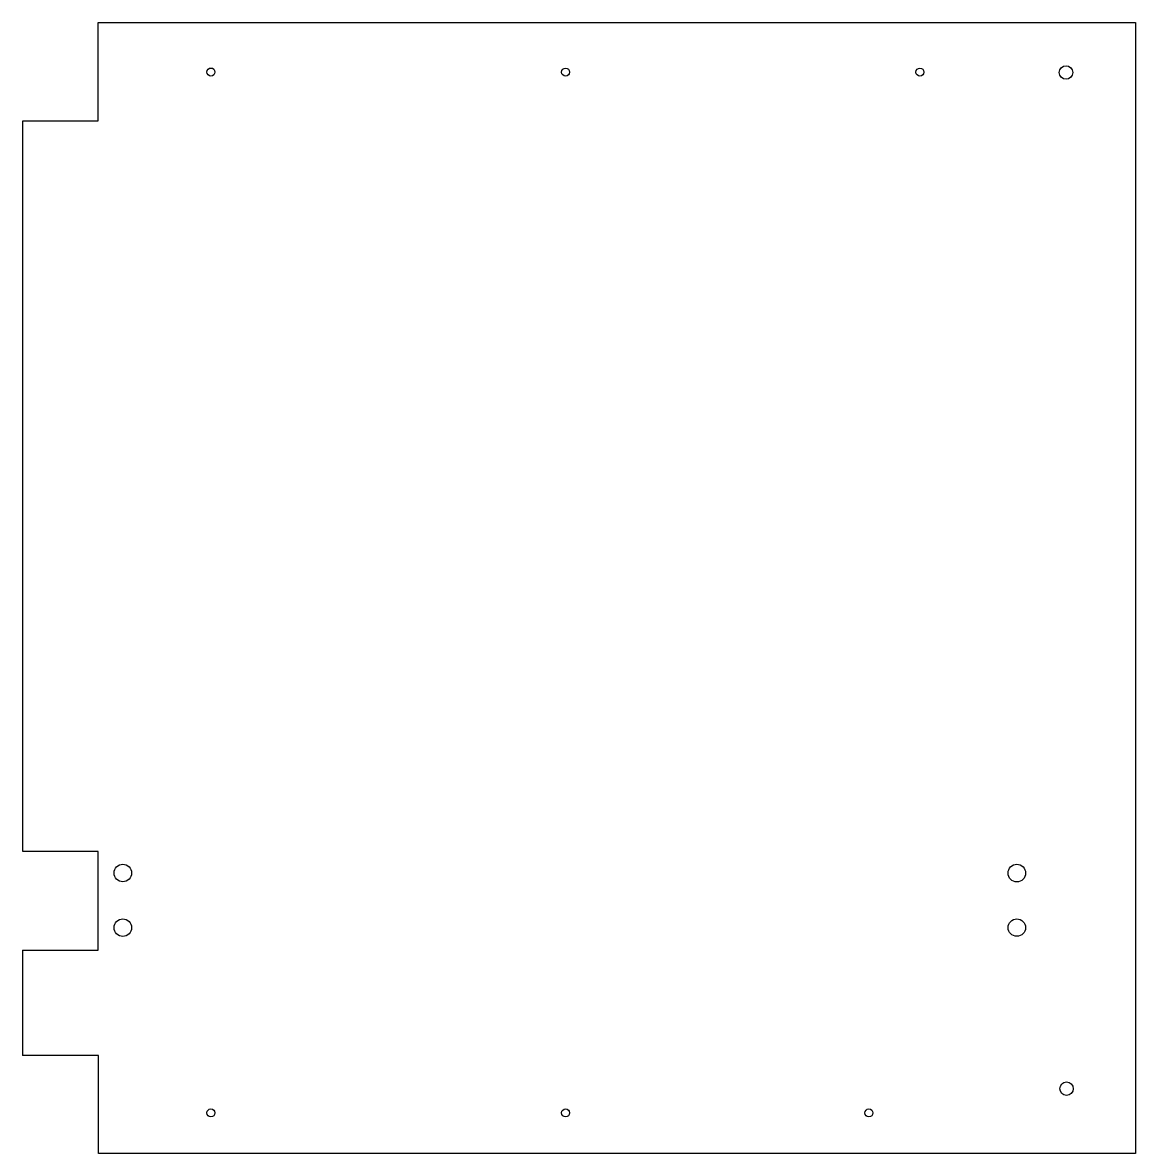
# Model space of a CAD drawing. Header units: millimetres. Extents: x -168 to 246, y -171 to 250.
import ezdxf

# ---------------------------------------------------------------- set-up
doc = ezdxf.new("R2010")
doc.units = ezdxf.units.MM
doc.layers.add('Sketch020', color=7, linetype='CONTINUOUS')

msp = doc.modelspace()

# ---------------------------------------------------------------- linework, layer by layer
at = {"layer": 'Sketch020'}
for p, q in [((-139.58, 213.1), (-139.58, 249.68)), ((-139.58, 249.68), (246.13, 249.68)), ((246.13, 249.68), (246.13, -170.77)), ((-167.63, -58.53), (-167.63, 213.1)), ((-167.63, 213.1), (-139.58, 213.1)), ((-139.53, -58.53), (-167.63, -58.53)), ((-139.53, -95.25), (-139.53, -58.53)), ((-167.66, -95.25), (-139.53, -95.25)), ((-167.66, -95.25), (-167.66, -134.39)), ((-139.44, -134.39), (-167.66, -134.39)), ((-139.44, -170.77), (-139.44, -134.39)), ((246.13, -170.77), (-139.44, -170.77))]:
    msp.add_line(p, q, dxfattribs=at)
for centre, radius in [((-97.63, 231.3), 1.5), ((34.25, 231.28), 1.5), ((166.01, 231.28), 1.5), ((220.34, 231.14), 2.5), ((-130.4, -66.52), 3.26), ((202.06, -66.55), 3.27), ((-130.4, -86.82), 3.26), ((202.05, -86.82), 3.24), ((220.55, -146.71), 2.49), ((-97.64, -155.7), 1.5), ((34.25, -155.71), 1.5), ((147.04, -155.72), 1.5)]:
    msp.add_circle(centre, radius, dxfattribs=at)

doc.saveas('drawing.dxf')
